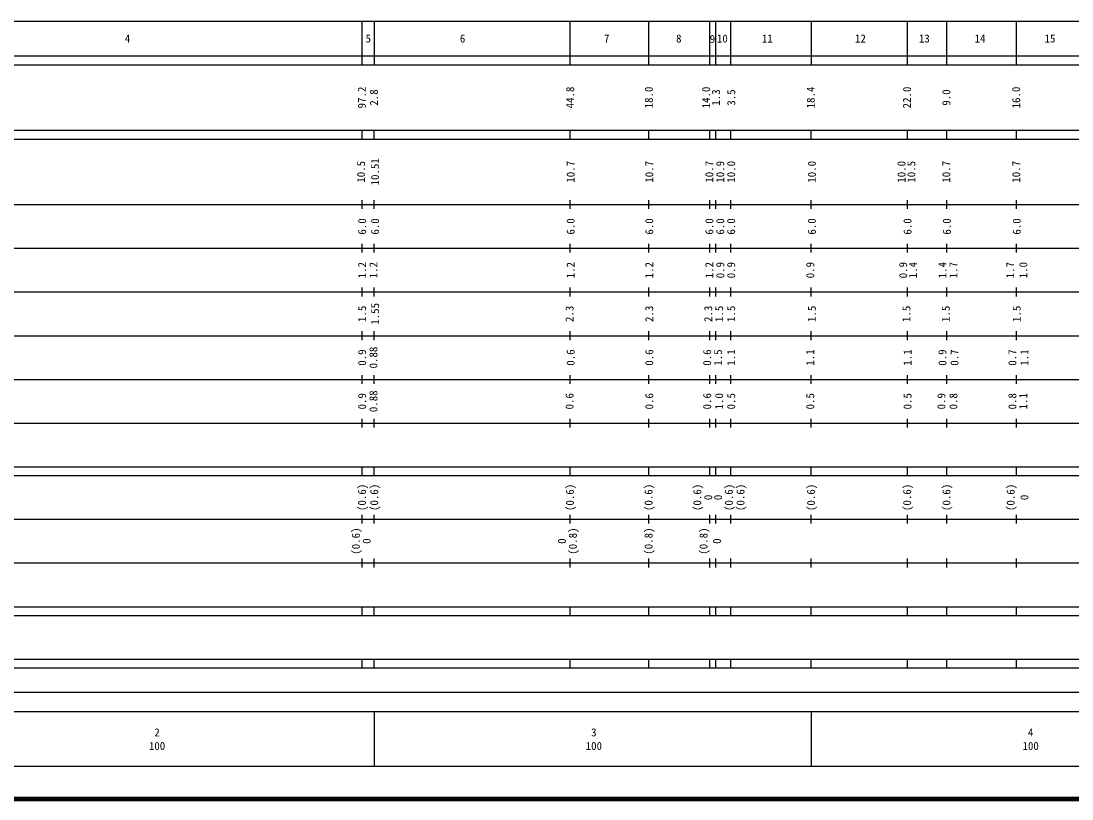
# Model space of a CAD drawing. Units: millimetres on the paper, enlarged 1000 times. Extents: x 40000 to 680000, y 20000 to 380000.
# Drawn here: x 187147 to 427747, y 20000 to 198000 of the extents above; entities that cross this region are included whole.
import ezdxf
from ezdxf.enums import TextEntityAlignment as Align

# ---------------------------------------------------------------- set-up
doc = ezdxf.new("R2010")
doc.units = ezdxf.units.MM
doc.header["$LTSCALE"] = 1000
doc.layers.add('M-TTL', color=2, linetype='Continuous', lineweight=140)
doc.layers.add('M-TTL-BAND', color=7, linetype='Continuous', lineweight=25)
doc.styles.add('ＭＳ ゴシック', font='')
doc.styles.get('ＭＳ ゴシック').set_extended_font_data('MS Gothic')

msp = doc.modelspace()

# ---------------------------------------------------------------- linework, layer by layer
at = {"layer": 'M-TTL'}
msp.add_line((40000, 20000), (680000, 20000), dxfattribs=at)
at = {"layer": 'M-TTL-BAND'}
for p, q in [((68000, 198000), (579000, 198000)), ((265200, 198000), (265200, 188000)), ((268000, 198000), (268000, 188000)), ((312800, 198000), (312800, 188000)), ((330800, 198000), (330800, 188000)), ((344800, 198000), (344800, 188000)), ((346100, 198000), (346100, 188000)), ((349600, 198000), (349600, 188000)), ((368000, 198000), (368000, 188000)), ((390000, 198000), (390000, 188000)), ((399000, 198000), (399000, 188000)), ((415000, 198000), (415000, 188000)), ((40000, 190000), (579000, 190000)), ((40000, 188000), (579000, 188000)), ((40000, 173000), (579000, 173000)), ((40000, 171000), (579000, 171000)), ((265200, 173000), (265200, 171000)), ((268000, 171000), (268000, 173000)), ((312800, 173000), (312800, 171000)), ((330800, 173000), (330800, 171000)), ((344800, 173000), (344800, 171000)), ((346100, 173000), (346100, 171000)), ((349600, 173000), (349600, 171000)), ((368000, 171000), (368000, 173000)), ((390000, 173000), (390000, 171000)), ((399000, 173000), (399000, 171000)), ((415000, 173000), (415000, 171000)), ((265200, 157000), (265200, 155000)), ((268000, 155000), (268000, 157000)), ((312800, 157000), (312800, 155000)), ((330800, 157000), (330800, 155000)), ((344800, 157000), (344800, 155000)), ((346100, 157000), (346100, 155000)), ((349600, 157000), (349600, 155000)), ((368000, 155000), (368000, 157000)), ((390000, 157000), (390000, 155000)), ((399000, 157000), (399000, 155000)), ((415000, 157000), (415000, 155000)), ((40000, 156000), (579000, 156000)), ((265200, 147000), (265200, 145000)), ((268000, 145000), (268000, 147000)), ((312800, 147000), (312800, 145000)), ((330800, 147000), (330800, 145000)), ((344800, 147000), (344800, 145000)), ((346100, 147000), (346100, 145000)), ((349600, 147000), (349600, 145000)), ((368000, 145000), (368000, 147000)), ((390000, 147000), (390000, 145000)), ((399000, 147000), (399000, 145000)), ((415000, 147000), (415000, 145000)), ((46000, 146000), (579000, 146000)), ((52000, 136000), (579000, 136000)), ((265200, 137000), (265200, 135000)), ((268000, 135000), (268000, 137000)), ((312800, 137000), (312800, 135000)), ((330800, 137000), (330800, 135000)), ((344800, 137000), (344800, 135000)), ((346100, 137000), (346100, 135000)), ((349600, 137000), (349600, 135000)), ((368000, 135000), (368000, 137000)), ((390000, 137000), (390000, 135000)), ((399000, 137000), (399000, 135000)), ((415000, 137000), (415000, 135000)), ((46000, 126000), (579000, 126000)), ((265200, 127000), (265200, 125000)), ((268000, 125000), (268000, 127000)), ((312800, 127000), (312800, 125000)), ((330800, 127000), (330800, 125000)), ((344800, 127000), (344800, 125000)), ((346100, 127000), (346100, 125000)), ((349600, 127000), (349600, 125000)), ((368000, 125000), (368000, 127000)), ((390000, 127000), (390000, 125000)), ((399000, 127000), (399000, 125000)), ((415000, 127000), (415000, 125000)), ((52000, 116000), (579000, 116000)), ((265200, 117000), (265200, 115000)), ((268000, 115000), (268000, 117000)), ((312800, 117000), (312800, 115000)), ((330800, 117000), (330800, 115000)), ((344800, 117000), (344800, 115000)), ((346100, 117000), (346100, 115000)), ((349600, 117000), (349600, 115000)), ((368000, 115000), (368000, 117000)), ((390000, 117000), (390000, 115000)), ((399000, 117000), (399000, 115000)), ((415000, 117000), (415000, 115000)), ((46000, 106000), (579000, 106000)), ((265200, 107000), (265200, 105000)), ((268000, 105000), (268000, 107000)), ((312800, 107000), (312800, 105000)), ((330800, 107000), (330800, 105000)), ((344800, 107000), (344800, 105000)), ((346100, 107000), (346100, 105000)), ((349600, 107000), (349600, 105000)), ((368000, 105000), (368000, 107000)), ((390000, 107000), (390000, 105000)), ((399000, 107000), (399000, 105000)), ((415000, 107000), (415000, 105000)), ((40000, 96000), (579000, 96000)), ((40000, 94000), (579000, 94000)), ((265200, 96000), (265200, 94000)), ((268000, 94000), (268000, 96000)), ((312800, 96000), (312800, 94000)), ((330800, 96000), (330800, 94000)), ((344800, 96000), (344800, 94000)), ((346100, 96000), (346100, 94000)), ((349600, 96000), (349600, 94000)), ((368000, 94000), (368000, 96000)), ((390000, 96000), (390000, 94000)), ((399000, 96000), (399000, 94000)), ((415000, 96000), (415000, 94000)), ((265200, 85000), (265200, 83000)), ((268000, 83000), (268000, 85000)), ((312800, 85000), (312800, 83000)), ((330800, 85000), (330800, 83000)), ((344800, 85000), (344800, 83000)), ((346100, 85000), (346100, 83000)), ((349600, 85000), (349600, 83000)), ((368000, 83000), (368000, 85000)), ((390000, 85000), (390000, 83000)), ((399000, 85000), (399000, 83000)), ((415000, 85000), (415000, 83000)), ((49000, 84000), (579000, 84000)), ((265200, 75000), (265200, 73000)), ((268000, 73000), (268000, 75000)), ((312800, 75000), (312800, 73000)), ((330800, 75000), (330800, 73000)), ((344800, 75000), (344800, 73000)), ((346100, 75000), (346100, 73000)), ((349600, 75000), (349600, 73000)), ((368000, 73000), (368000, 75000)), ((390000, 75000), (390000, 73000)), ((399000, 75000), (399000, 73000)), ((415000, 75000), (415000, 73000)), ((40000, 74000), (579000, 74000)), ((40000, 64000), (579000, 64000)), ((265200, 64000), (265200, 62000)), ((268000, 62000), (268000, 64000)), ((312800, 64000), (312800, 62000)), ((330800, 64000), (330800, 62000)), ((344800, 64000), (344800, 62000)), ((346100, 64000), (346100, 62000)), ((349600, 64000), (349600, 62000)), ((368000, 62000), (368000, 64000)), ((390000, 64000), (390000, 62000)), ((399000, 64000), (399000, 62000)), ((415000, 64000), (415000, 62000)), ((40000, 62000), (579000, 62000)), ((40000, 52000), (579000, 52000)), ((265200, 52000), (265200, 50000)), ((268000, 50000), (268000, 52000)), ((312800, 52000), (312800, 50000)), ((330800, 52000), (330800, 50000)), ((344800, 52000), (344800, 50000)), ((346100, 52000), (346100, 50000)), ((349600, 52000), (349600, 50000)), ((368000, 50000), (368000, 52000)), ((390000, 52000), (390000, 50000)), ((399000, 52000), (399000, 50000)), ((415000, 52000), (415000, 50000)), ((40000, 50000), (579000, 50000)), ((70805, 44406), (561328, 44406)), ((40000, 40000), (579000, 40000)), ((268000, 40000), (268000, 27500)), ((368000, 40000), (368000, 27500)), ((68000, 27500), (579000, 27500))]:
    msp.add_line(p, q, dxfattribs=at)

# ---------------------------------------------------------------- texts
at = {"layer": 'M-TTL-BAND', "style": 'ＭＳ ゴシック'}
for s, p in [('6', (288236, 194000)), ('8', (337738, 194000)), ('10', (347703, 194000)), ('12', (379313, 194000)), ('13', (393954, 194000)), ('4', (211545, 194000)), ('5', (266642, 194000)), ('7', (321237, 194000)), ('9', (345441, 193895)), ('11', (357986, 194000)), ('14', (406705, 194000)), ('15', (422705, 194000)), ('2', (218288, 35238)), ('3', (318288, 35238)), ('4', (418288, 35238)), ('100', (218288, 32131)), ('100', (318288, 32131)), ('100', (418288, 32131))]:
    msp.add_text(s, height=1833, dxfattribs=at).set_placement(p, align=Align.MIDDLE_CENTER)
for s, p in [('97.2', (265164, 180500)), ('44.8', (312861, 180500)), ('18.0', (330861, 180500)), ('14.0', (343987, 180500)), ('18.4', (367941, 180500)), ('22.0', (389968, 180500)), ('16.0', (414969, 180500)), ('2.8', (267941, 180500)), ('1.3', (346237, 180500)), ('3.5', (349737, 180500)), ('9.0', (398968, 180500)), ('10.51', (268188, 163500)), ('10.5', (264977, 163500)), ('10.7', (312965, 163500)), ('10.7', (330966, 163500)), ('10.7', (344716, 163500)), ('10.9', (347216, 163500)), ('10.0', (349717, 163500)), ('10.0', (368188, 163500)), ('10.0', (388718, 163500)), ('10.5', (390968, 163500)), ('10.7', (398968, 163500)), ('10.7', (414969, 163500)), ('6.0', (265234, 151000)), ('6.0', (268188, 151000)), ('6.0', (312965, 151000)), ('6.0', (330966, 151000)), ('6.0', (344716, 151000)), ('6.0', (347216, 151000)), ('6.0', (349717, 151000)), ('6.0', (368188, 151000)), ('6.0', (390093, 151000)), ('6.0', (399093, 151000)), ('6.0', (415094, 151000)), ('1.2', (265234, 141000)), ('1.2', (267813, 141000)), ('1.2', (312965, 141000)), ('1.2', (330966, 141000)), ('1.2', (344716, 141000)), ('0.9', (347216, 141000)), ('0.9', (349717, 141000)), ('0.9', (367813, 141000)), ('0.9', (389093, 141000)), ('1.4', (391343, 141000)), ('1.4', (398093, 141000)), ('1.7', (400593, 141000)), ('1.7', (413594, 141000)), ('1.0', (416594, 141000)), ('1.5', (265234, 131000)), ('1.55', (268188, 131000)), ('2.3', (312715, 131000)), ('2.3', (330966, 131000)), ('2.3', (344466, 131000)), ('1.5', (346966, 131000)), ('1.5', (349717, 131000)), ('1.5', (368188, 131000)), ('1.5', (389843, 131000)), ('1.5', (398843, 131000)), ('1.5', (415094, 131000)), ('0.9', (265234, 121000)), ('0.88', (267813, 121000)), ('0.6', (312965, 121000)), ('0.6', (330966, 121000)), ('0.6', (344216, 121000)), ('1.5', (346716, 121000)), ('1.1', (349717, 121000)), ('1.1', (367813, 121000)), ('1.1', (390093, 121000)), ('0.9', (398093, 121000)), ('0.7', (400843, 121000)), ('0.7', (414094, 121000)), ('1.1', (416844, 121000)), ('0.88', (267813, 111000)), ('0.9', (265234, 111000)), ('0.6', (312715, 111000)), ('0.6', (330966, 111000)), ('0.6', (344216, 111000)), ('1.0', (346966, 111000)), ('0.5', (349717, 111000)), ('0.5', (367813, 111000)), ('0.5', (390093, 111000)), ('0.9', (397843, 111000)), ('0.8', (400593, 111000)), ('0.8', (414094, 111000)), ('1.1', (416594, 111000)), ('(0.6)', (265200, 89000)), ('(0.6)', (268000, 89000)), ('(0.6)', (312800, 89000)), ('(0.6)', (330800, 89000)), ('(0.6)', (341953, 89000)), ('(0.6)', (349195, 89000)), ('(0.6)', (351845, 89000)), ('(0.6)', (368000, 89000)), ('(0.6)', (390000, 89000)), ('(0.6)', (399000, 89000)), ('(0.6)', (413703, 89000)), ('0', (344466, 89000)), ('0', (346716, 89000)), ('0', (416844, 89000)), ('(0.6)', (263779, 79000)), ('0', (266276, 79000)), ('0', (310965, 79000)), ('(0.8)', (313465, 79000)), ('(0.8)', (330800, 79000)), ('(0.8)', (343386, 79000)), ('0', (346466, 79000))]:
    msp.add_text(s, height=1833, rotation=90, dxfattribs=at).set_placement(p, align=Align.MIDDLE_CENTER)

doc.saveas('drawing.dxf')
